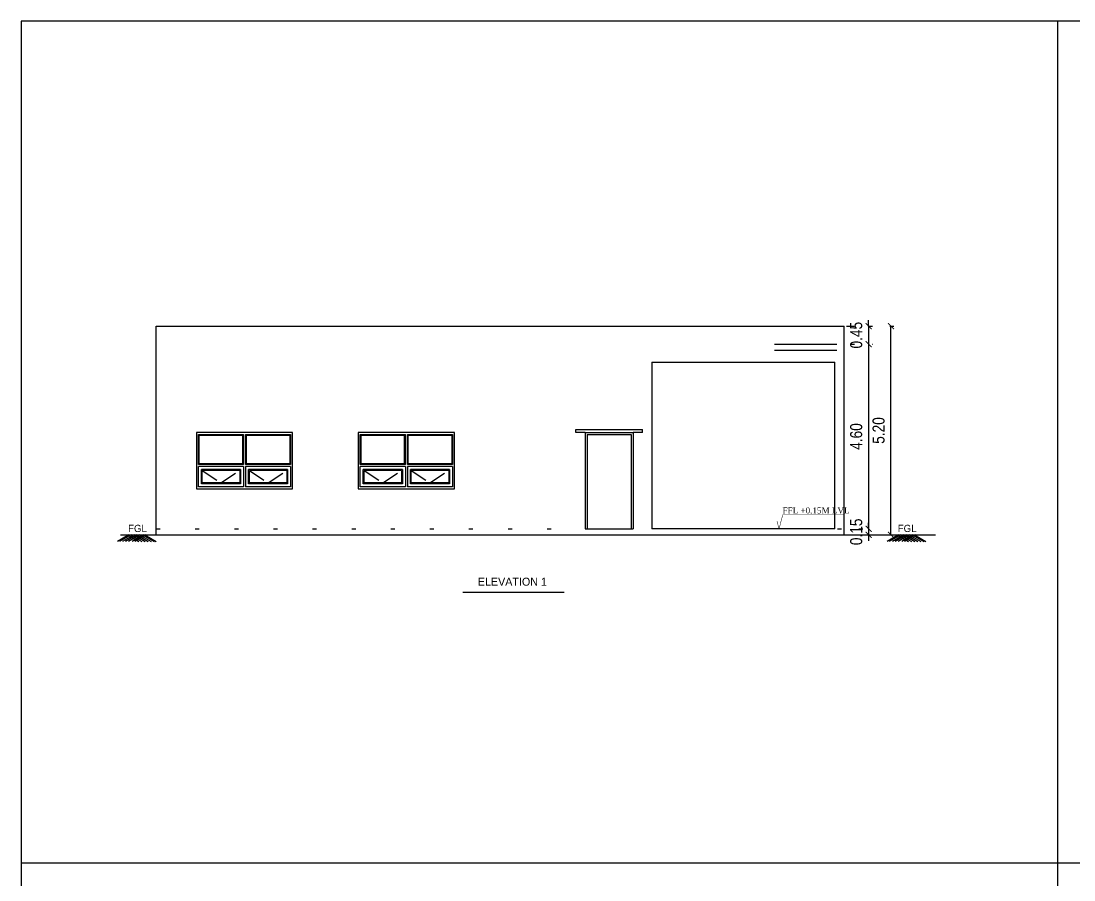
# Model space of a CAD drawing. Header units: metres. Extents: x 1422408 to 2267428, y 4130 to 80428.
# Drawn here: x 2267368.42 to 2267394.67, y 4237.39 to 4258.78 of the extents above; entities that cross this region are included whole.
import ezdxf

# ---------------------------------------------------------------- set-up
doc = ezdxf.new("R2010")
doc.units = ezdxf.units.M
doc.header["$LTSCALE"] = 3.5
doc.header["$MEASUREMENT"] = 0
doc.linetypes.add('DOT2', pattern=[0.125, 0, -0.125])
doc.linetypes.add('HIDDEN', pattern=[0.375, 0.25, -0.125])
doc.layers.get('0').update_dxf_attribs({"linetype": 'CONTINUOUS'})
doc.layers.get('DEFPOINTS').update_dxf_attribs({"linetype": 'CONTINUOUS'})
for name, color, linetype in [('ABOVE', 252, 'HIDDEN'), ('arrow', 30, 'CONTINUOUS'), ('CUT', 252, 'CONTINUOUS'), ('DOOR', 8, 'CONTINUOUS'), ('ED', 30, 'CONTINUOUS'), ('FLOORHTS', 251, 'DOT2'), ('HATCH', 15, 'CONTINUOUS'), ('TABLE', 14, 'CONTINUOUS'), ('TEXT', 4, 'CONTINUOUS'), ('TEXT1', 7, 'CONTINUOUS'), ('TEXT2', 7, 'CONTINUOUS'), ('WALL', 125, 'CONTINUOUS'), ('WALL HATCH', 15, 'CONTINUOUS')]:
    doc.layers.add(name, color=color, linetype=linetype)
doc.styles.add('GD', font='romantic.ttf')
doc.styles.add('ID', font='GOTHIC.TTF', dxfattribs={"width": 0.85})
doc.styles.add('USA TEXT', font='GOTHIC.TTF')
doc.dimstyles.new('1-100-ID', dxfattribs={"dimtxt": 0.3, "dimasz": 0.15, "dimexe": 0.1, "dimexo": 0.06, "dimgap": 0.15, "dimtad": 1, "dimzin": 3, "dimdsep": 46, "dimtxsty": 'ID', "dimblk": 'ARCHTICK', "dimcen": 0, "dimclrd": 252, "dimclre": 252, "dimclrt": 3, "dimadec": 0, "dimazin": 0, "dimtfac": 1, "dimtix": 1, "dimtmove": 2, "dimatfit": 3, "dimldrblk": 'OPEN90', "dimfxl": 0, "dimtolj": 1, "dimtzin": 0, "dimarcsym": 0})

# ---------------------------------------------------------------- blocks, each defined once
blk = doc.blocks.new('_ArchTick')
at = {"color": 0, "linetype": 'ByBlock', "const_width": 0.15}
blk.add_lwpolyline([(-0.5, -0.5), (0.5, 0.5)], dxfattribs=at)
blk = doc.blocks.new('*D157')
at = {"layer": 'DEFPOINTS', "color": 0, "transparency": 16777216}
for p in [(2267388.503, 4251.183), (2267388.503, 4250.733), (2267389.549, 4250.733)]:
    blk.add_point(p, dxfattribs=at)
at = {"layer": 'ED', "color": 252, "linetype": 'DOT2', "lineweight": -2, "transparency": 16777216}
for p, q in [((2267388.563, 4251.183), (2267389.649, 4251.183)), ((2267388.563, 4250.733), (2267389.649, 4250.733))]:
    blk.add_line(p, q, dxfattribs=at)
at = {"layer": 'ED', "color": 252, "lineweight": -2, "transparency": 16777216}
for p, q in [((2267389.549, 4251.183), (2267389.549, 4251.333)), ((2267389.549, 4251.183), (2267389.549, 4250.733)), ((2267389.549, 4250.733), (2267389.549, 4250.583))]:
    blk.add_line(p, q, dxfattribs=at)
at = {"layer": 'ED', "color": 252, "lineweight": -2, "transparency": 16777216, "xscale": 0.15, "yscale": 0.15, "zscale": 0.15}
for p, rotation in [((2267389.549, 4251.183), 270), ((2267389.549, 4250.733), 90)]:
    blk.add_blockref('_ArchTick', p, dxfattribs=dict(at, rotation=rotation))
at = {"layer": 'ED', "color": 3, "transparency": 16777216, "insert": (2267389.242, 4250.958), "char_height": 0.3, "attachment_point": 5, "rotation": 90, "style": 'ID'}
blk.add_mtext('\\A1;0.45', dxfattribs=at)
blk = doc.blocks.new('_Open90')
at = {"color": 0, "linetype": 'ByBlock', "lineweight": -2}
for p, q in [((0, 0), (-1, 0)), ((-0.5, 0.5), (0, 0)), ((0, 0), (-0.5, -0.5))]:
    blk.add_line(p, q, dxfattribs=at)
blk = doc.blocks.new('*D158')
at = {"layer": 'DEFPOINTS', "color": 0, "transparency": 16777216}
for p in [(2267388.503, 4250.733), (2267388.711, 4246.133), (2267389.549, 4246.133)]:
    blk.add_point(p, dxfattribs=at)
at = {"layer": 'ED', "color": 252, "linetype": 'DOT2', "lineweight": -2, "transparency": 16777216}
for p, q in [((2267388.563, 4250.733), (2267389.649, 4250.733)), ((2267388.771, 4246.133), (2267389.649, 4246.133))]:
    blk.add_line(p, q, dxfattribs=at)
at = {"layer": 'ED', "color": 252, "lineweight": -2, "transparency": 16777216}
blk.add_line((2267389.549, 4250.733), (2267389.549, 4246.133), dxfattribs=at)
at = {"layer": 'ED', "color": 252, "lineweight": -2, "transparency": 16777216, "xscale": 0.15, "yscale": 0.15, "zscale": 0.15}
for p, rotation in [((2267389.549, 4250.733), 90), ((2267389.549, 4246.133), 270)]:
    blk.add_blockref('_ArchTick', p, dxfattribs=dict(at, rotation=rotation))
at = {"layer": 'ED', "color": 3, "transparency": 16777216, "insert": (2267389.242, 4248.433), "char_height": 0.3, "attachment_point": 5, "rotation": 90, "style": 'ID'}
blk.add_mtext('\\A1;4.60', dxfattribs=at)
blk = doc.blocks.new('*D159')
at = {"layer": 'DEFPOINTS', "color": 0, "transparency": 16777216}
for p in [(2267388.711, 4246.133), (2267388.711, 4245.983), (2267389.549, 4245.983)]:
    blk.add_point(p, dxfattribs=at)
at = {"layer": 'ED', "color": 252, "lineweight": -2, "transparency": 16777216}
for p, q in [((2267389.549, 4246.133), (2267389.549, 4246.283)), ((2267389.549, 4246.133), (2267389.549, 4245.983)), ((2267389.549, 4245.983), (2267389.549, 4245.833))]:
    blk.add_line(p, q, dxfattribs=at)
at = {"layer": 'ED', "color": 252, "linetype": 'DOT2', "lineweight": -2, "transparency": 16777216}
for p, q in [((2267388.771, 4246.133), (2267389.649, 4246.133)), ((2267388.771, 4245.983), (2267389.649, 4245.983))]:
    blk.add_line(p, q, dxfattribs=at)
at = {"layer": 'ED', "color": 252, "lineweight": -2, "transparency": 16777216, "xscale": 0.15, "yscale": 0.15, "zscale": 0.15}
for p, rotation in [((2267389.549, 4246.133), 270), ((2267389.549, 4245.983), 90)]:
    blk.add_blockref('_ArchTick', p, dxfattribs=dict(at, rotation=rotation))
at = {"layer": 'ED', "color": 3, "transparency": 16777216, "insert": (2267389.242, 4246.058), "char_height": 0.3, "attachment_point": 5, "rotation": 90, "style": 'ID'}
blk.add_mtext('\\A1;0.15', dxfattribs=at)
blk = doc.blocks.new('*D160')
at = {"layer": 'DEFPOINTS', "color": 0, "transparency": 16777216}
for p in [(2267388.941, 4251.183), (2267390.107, 4251.183), (2267388.941, 4245.983)]:
    blk.add_point(p, dxfattribs=at)
at = {"layer": 'ED', "color": 252, "linetype": 'DOT2', "lineweight": -2, "transparency": 16777216}
for p, q in [((2267389.001, 4251.183), (2267390.207, 4251.183)), ((2267389.001, 4245.983), (2267390.207, 4245.983))]:
    blk.add_line(p, q, dxfattribs=at)
at = {"layer": 'ED', "color": 252, "lineweight": -2, "transparency": 16777216}
blk.add_line((2267390.107, 4245.983), (2267390.107, 4251.183), dxfattribs=at)
at = {"layer": 'ED', "color": 252, "lineweight": -2, "transparency": 16777216, "xscale": 0.15, "yscale": 0.15, "zscale": 0.15}
for p, rotation in [((2267390.107, 4251.183), 90), ((2267390.107, 4245.983), 270)]:
    blk.add_blockref('_ArchTick', p, dxfattribs=dict(at, rotation=rotation))
at = {"layer": 'ED', "color": 3, "transparency": 16777216, "insert": (2267389.8, 4248.583), "char_height": 0.3, "attachment_point": 5, "rotation": 90, "style": 'ID'}
blk.add_mtext('\\A1;5.20', dxfattribs=at)

msp = doc.modelspace()

# ---------------------------------------------------------------- linework, layer by layer
at = {"color": 250, "ltscale": 0.5}
for p, q in [((2267372.79004, 4248.53346), (2267372.79004, 4247.13346)), ((2267375.19004, 4248.53346), (2267372.79004, 4248.53346)), ((2267375.19004, 4247.13346), (2267375.19004, 4248.53346)), ((2267376.82629, 4248.53346), (2267376.82629, 4247.13346)), ((2267379.22629, 4248.53346), (2267376.82629, 4248.53346)), ((2267379.22629, 4247.13346), (2267379.22629, 4248.53346)), ((2267372.79004, 4247.13346), (2267375.19004, 4247.13346)), ((2267376.82629, 4247.13346), (2267379.22629, 4247.13346))]:
    msp.add_line(p, q, dxfattribs=at)
at = {"layer": 'ABOVE', "ltscale": 3}
for p, q in [((2267387.20757, 4250.73345), (2267388.76057, 4250.73345)), ((2267387.20757, 4250.58345), (2267388.76057, 4250.58345))]:
    msp.add_line(p, q, dxfattribs=at)
at = {"layer": 'arrow', "const_width": 0.01244}
msp.add_lwpolyline([(2267387.26466, 4246.32287), (2267387.31682, 4246.13346), (2267387.40831, 4246.47999), (2267388.92407, 4246.47999)], dxfattribs=at)
at = {"layer": 'CUT', "color": 250, "ltscale": 0.5}
for p, q in [((2267372.84004, 4248.48346), (2267373.96504, 4248.48346)), ((2267372.84004, 4247.73346), (2267372.84004, 4248.48346)), ((2267373.96504, 4247.73346), (2267373.96504, 4248.48346)), ((2267374.01504, 4247.73346), (2267374.01504, 4248.48346)), ((2267374.01504, 4248.48346), (2267375.14004, 4248.48346)), ((2267375.14004, 4248.48346), (2267375.14004, 4247.73346)), ((2267376.87629, 4248.48346), (2267378.00129, 4248.48346)), ((2267376.87629, 4247.73346), (2267376.87629, 4248.48346)), ((2267378.00129, 4247.73346), (2267378.00129, 4248.48346)), ((2267378.05129, 4247.73346), (2267378.05129, 4248.48346)), ((2267378.05129, 4248.48346), (2267379.17629, 4248.48346)), ((2267379.17629, 4248.48346), (2267379.17629, 4247.73346)), ((2267373.96504, 4247.73346), (2267372.84004, 4247.73346)), ((2267375.14004, 4247.73346), (2267374.01504, 4247.73346)), ((2267378.00129, 4247.73346), (2267376.87629, 4247.73346)), ((2267379.17629, 4247.73346), (2267378.05129, 4247.73346)), ((2267372.84004, 4247.18346), (2267372.84004, 4247.68346)), ((2267373.96504, 4247.68346), (2267372.84004, 4247.68346)), ((2267373.89004, 4247.60846), (2267372.91504, 4247.60846)), ((2267372.91504, 4247.25846), (2267372.91504, 4247.60846)), ((2267373.89004, 4247.60846), (2267373.89004, 4247.25846)), ((2267373.96504, 4247.68346), (2267373.96504, 4247.18346)), ((2267375.14004, 4247.68346), (2267374.01504, 4247.68346)), ((2267374.01504, 4247.68346), (2267374.01504, 4247.18346)), ((2267375.06504, 4247.60846), (2267374.09004, 4247.60846)), ((2267374.09004, 4247.25846), (2267374.09004, 4247.60846)), ((2267375.06504, 4247.60846), (2267375.06504, 4247.25846)), ((2267375.14004, 4247.68346), (2267375.14004, 4247.18346)), ((2267376.87629, 4247.18346), (2267376.87629, 4247.68346)), ((2267378.00129, 4247.68346), (2267376.87629, 4247.68346)), ((2267377.92629, 4247.60846), (2267376.95129, 4247.60846)), ((2267376.95129, 4247.25846), (2267376.95129, 4247.60846)), ((2267377.92629, 4247.60846), (2267377.92629, 4247.25846)), ((2267378.00129, 4247.68346), (2267378.00129, 4247.18346)), ((2267379.17629, 4247.68346), (2267378.05129, 4247.68346)), ((2267378.05129, 4247.68346), (2267378.05129, 4247.18346)), ((2267379.10129, 4247.60846), (2267378.12629, 4247.60846)), ((2267378.12629, 4247.25846), (2267378.12629, 4247.60846)), ((2267379.10129, 4247.60846), (2267379.10129, 4247.25846)), ((2267379.17629, 4247.68346), (2267379.17629, 4247.18346)), ((2267373.89004, 4247.25846), (2267372.91504, 4247.25846)), ((2267375.06504, 4247.25846), (2267374.09004, 4247.25846)), ((2267377.92629, 4247.25846), (2267376.95129, 4247.25846)), ((2267379.10129, 4247.25846), (2267378.12629, 4247.25846)), ((2267373.96504, 4247.18346), (2267372.84004, 4247.18346)), ((2267375.14004, 4247.18346), (2267374.01504, 4247.18346)), ((2267378.00129, 4247.18346), (2267376.87629, 4247.18346)), ((2267379.17629, 4247.18346), (2267378.05129, 4247.18346))]:
    msp.add_line(p, q, dxfattribs=at)
at = {"layer": 'DOOR'}
for p, q in [((2267382.48129, 4248.53346), (2267383.68129, 4248.53346)), ((2267382.48129, 4248.53346), (2267382.48129, 4246.13346)), ((2267383.68129, 4248.53346), (2267383.68129, 4246.13346)), ((2267382.53129, 4248.48346), (2267383.63129, 4248.48346)), ((2267382.53129, 4248.48346), (2267382.53129, 4246.13346)), ((2267383.63129, 4248.48346), (2267383.63129, 4246.13346)), ((2267382.48129, 4246.13346), (2267383.68129, 4246.13346))]:
    msp.add_line(p, q, dxfattribs=at)
at = {"layer": 'FLOORHTS', "ltscale": 2}
msp.add_line((2267371.78629, 4246.13346), (2267384.14129, 4246.13346), dxfattribs=at)
at = {"layer": 'HATCH', "color": 250, "linetype": 'HIDDEN', "ltscale": 0.5}
for p, q in [((2267372.93504, 4247.58846), (2267373.40254, 4247.27846)), ((2267373.40254, 4247.27846), (2267373.87004, 4247.58846)), ((2267374.11004, 4247.58846), (2267374.57754, 4247.27846)), ((2267374.57754, 4247.27846), (2267375.04504, 4247.58846)), ((2267376.97129, 4247.58846), (2267377.43879, 4247.27846)), ((2267377.43879, 4247.27846), (2267377.90629, 4247.58846)), ((2267378.14629, 4247.58846), (2267378.61379, 4247.27846)), ((2267378.61379, 4247.27846), (2267379.08129, 4247.58846))]:
    msp.add_line(p, q, dxfattribs=at)
at = {"layer": 'TABLE'}
for p, q in [((2267371.10668, 4245.98345), (2267370.82215, 4245.82139)), ((2267371.16082, 4245.98345), (2267370.87629, 4245.82139)), ((2267371.23602, 4245.98345), (2267370.95149, 4245.82139)), ((2267371.3052, 4245.98345), (2267371.02067, 4245.82139)), ((2267371.07208, 4245.98345), (2267371.35661, 4245.82139)), ((2267371.3804, 4245.98345), (2267371.09587, 4245.82139)), ((2267371.14127, 4245.98345), (2267371.4258, 4245.82139)), ((2267371.46914, 4245.98345), (2267371.18461, 4245.82139)), ((2267371.23, 4245.98345), (2267371.51453, 4245.82139)), ((2267371.53832, 4245.98345), (2267371.25379, 4245.82139)), ((2267371.3052, 4245.98345), (2267371.58973, 4245.82139)), ((2267371.37439, 4245.98345), (2267371.65892, 4245.82139)), ((2267371.44959, 4245.98345), (2267371.73412, 4245.82139)), ((2267371.50373, 4245.98345), (2267371.78826, 4245.82139)), ((2267390.29668, 4245.98345), (2267390.01215, 4245.82139)), ((2267390.35082, 4245.98345), (2267390.06629, 4245.82139)), ((2267390.42602, 4245.98345), (2267390.14149, 4245.82139)), ((2267390.4952, 4245.98345), (2267390.21067, 4245.82139)), ((2267390.26208, 4245.98345), (2267390.54661, 4245.82139)), ((2267390.5704, 4245.98345), (2267390.28587, 4245.82139)), ((2267390.33127, 4245.98345), (2267390.6158, 4245.82139)), ((2267390.65914, 4245.98345), (2267390.37461, 4245.82139)), ((2267390.42, 4245.98345), (2267390.70453, 4245.82139)), ((2267390.72832, 4245.98345), (2267390.44379, 4245.82139)), ((2267390.4952, 4245.98345), (2267390.77973, 4245.82139)), ((2267390.56439, 4245.98345), (2267390.84892, 4245.82139)), ((2267390.63959, 4245.98345), (2267390.92412, 4245.82139)), ((2267390.69373, 4245.98345), (2267390.97826, 4245.82139))]:
    msp.add_line(p, q, dxfattribs=at)
at = {"layer": 'TEXT2'}
msp.add_line((2267379.43433, 4244.5519), (2267381.95621, 4244.5519), dxfattribs=at)
at = {"layer": 'WALL'}
for p, q in [((2267371.78629, 4245.98345), (2267371.78629, 4251.18345)), ((2267371.78629, 4251.18345), (2267388.94129, 4251.18345)), ((2267388.94129, 4245.98345), (2267388.94129, 4251.18345)), ((2267384.14129, 4250.28345), (2267384.14129, 4246.13346)), ((2267384.14129, 4250.28345), (2267388.71129, 4250.28345)), ((2267388.71129, 4246.13346), (2267388.71129, 4250.28345)), ((2267382.25129, 4248.53346), (2267382.25129, 4248.60846)), ((2267382.25129, 4248.60846), (2267383.91129, 4248.60846)), ((2267382.48129, 4248.53346), (2267382.25129, 4248.53346)), ((2267383.91129, 4248.53346), (2267383.68129, 4248.53346)), ((2267383.91129, 4248.53346), (2267383.91129, 4248.60846)), ((2267370.89621, 4245.98345), (2267391.21729, 4245.98345)), ((2267388.71129, 4246.13346), (2267384.14129, 4246.13346))]:
    msp.add_line(p, q, dxfattribs=at)
at = {"layer": 'WALL', "color": 14, "ltscale": 0.5}
for p, q in [((2267372.86004, 4248.46346), (2267373.94504, 4248.46346)), ((2267372.86004, 4247.75346), (2267372.86004, 4248.46346)), ((2267373.94504, 4247.75346), (2267373.94504, 4248.46346)), ((2267374.03504, 4247.75346), (2267374.03504, 4248.46346)), ((2267374.03504, 4248.46346), (2267375.12004, 4248.46346)), ((2267375.12004, 4248.46346), (2267375.12004, 4247.75346)), ((2267376.89629, 4248.46346), (2267377.98129, 4248.46346)), ((2267376.89629, 4247.75346), (2267376.89629, 4248.46346)), ((2267377.98129, 4247.75346), (2267377.98129, 4248.46346)), ((2267378.07129, 4247.75346), (2267378.07129, 4248.46346)), ((2267378.07129, 4248.46346), (2267379.15629, 4248.46346)), ((2267379.15629, 4248.46346), (2267379.15629, 4247.75346)), ((2267373.94504, 4247.75346), (2267372.86004, 4247.75346)), ((2267375.12004, 4247.75346), (2267374.03504, 4247.75346)), ((2267377.98129, 4247.75346), (2267376.89629, 4247.75346)), ((2267379.15629, 4247.75346), (2267378.07129, 4247.75346)), ((2267373.87004, 4247.58846), (2267372.93504, 4247.58846)), ((2267372.93504, 4247.27846), (2267372.93504, 4247.58846)), ((2267373.87004, 4247.58846), (2267373.87004, 4247.27846)), ((2267375.04504, 4247.58846), (2267374.11004, 4247.58846)), ((2267374.11004, 4247.27846), (2267374.11004, 4247.58846)), ((2267375.04504, 4247.58846), (2267375.04504, 4247.27846)), ((2267377.90629, 4247.58846), (2267376.97129, 4247.58846)), ((2267376.97129, 4247.27846), (2267376.97129, 4247.58846)), ((2267377.90629, 4247.58846), (2267377.90629, 4247.27846)), ((2267379.08129, 4247.58846), (2267378.14629, 4247.58846)), ((2267378.14629, 4247.27846), (2267378.14629, 4247.58846)), ((2267379.08129, 4247.58846), (2267379.08129, 4247.27846)), ((2267373.87004, 4247.27846), (2267372.93504, 4247.27846)), ((2267375.04504, 4247.27846), (2267374.11004, 4247.27846)), ((2267377.90629, 4247.27846), (2267376.97129, 4247.27846)), ((2267379.08129, 4247.27846), (2267378.14629, 4247.27846))]:
    msp.add_line(p, q, dxfattribs=at)
at = {"layer": 'WALL HATCH', "ltscale": 0.5}
for p, q in [((2267394.25726, 4258.78317), (2267394.25726, 4216.82883)), ((2267419.53589, 4237.806), (2267368.41815, 4237.806))]:
    msp.add_line(p, q, dxfattribs=at)
msp.add_lwpolyline([(2267368.41815, 4258.78317), (2267368.41815, 4216.82883), (2267427.81815, 4216.82883), (2267427.81815, 4258.78317)], close=True, dxfattribs=at)

# ---------------------------------------------------------------- texts
at = {"layer": 'TEXT', "color": 205, "style": 'GD'}
msp.add_text('FFL +0.15M LVL', height=0.15, dxfattribs=at).set_placement((2267387.40444, 4246.51645))
at = {"layer": 'TEXT1', "color": 7, "style": 'USA TEXT'}
for p in [(2267371.08618, 4246.05415), (2267390.27618, 4246.05415)]:
    msp.add_text('FGL', height=0.18, dxfattribs=at).set_placement(p)
at = {"layer": 'TEXT2', "style": 'USA TEXT'}
msp.add_text('ELEVATION 1', height=0.2, dxfattribs=at).set_placement((2267379.80607, 4244.71623))

# ---------------------------------------------------------------- dimensions: what is measured, and where the dimension line sits
at = {"layer": 'ED'}
for base, p1, p2, picture, middle in [((2267389.54915, 4250.73345), (2267388.50315, 4251.18345), (2267388.50315, 4250.73345), '*D157', (2267389.2416, 4250.95845)), ((2267390.10715, 4251.18345), (2267388.94129, 4245.98345), (2267388.94129, 4251.18345), '*D160', (2267389.7996, 4248.58345)), ((2267389.54915, 4246.13346), (2267388.50315, 4250.73345), (2267388.71129, 4246.13346), '*D158', (2267389.2416, 4248.43345))]:
    dim = msp.add_linear_dim(base=base, p1=p1, p2=p2, angle=90, dimstyle='1-100-ID', dxfattribs=at)
    dim.commit()
    dim.dimension.update_dxf_attribs({"geometry": picture, "text_midpoint": middle})
dim = msp.add_aligned_dim(p1=(2267388.71129, 4246.13346), p2=(2267388.71129, 4245.98345), distance=0.83786, dimstyle='1-100-ID', dxfattribs=at)
dim.commit()
dim.dimension.update_dxf_attribs({"geometry": '*D159', "text_midpoint": (2267389.2416, 4246.05845)})

doc.saveas('drawing.dxf')
